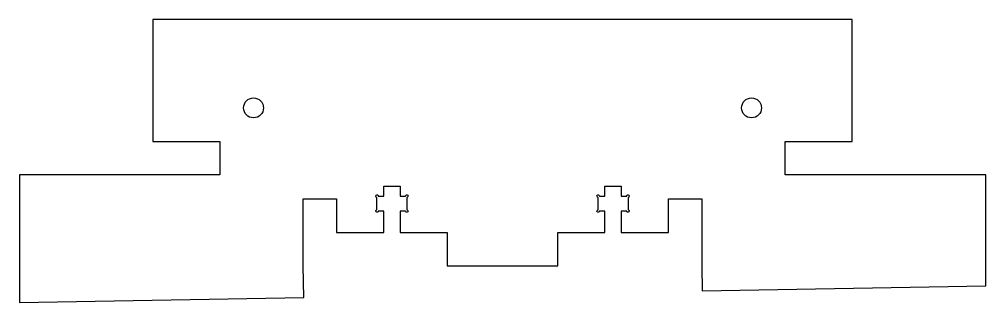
# Model space of a CAD drawing. Header units: millimetres. Extents: x -86 to 108, y -7 to 49.
import ezdxf

# ---------------------------------------------------------------- set-up
doc = ezdxf.new("R2010")
doc.units = ezdxf.units.MM

msp = doc.modelspace()

# ---------------------------------------------------------------- linework, layer by layer
msp.add_lwpolyline([(108.35, 18.28), (68.03, 18.28), (68.03, 25), (81.47, 25), (81.47, 49.5), (-59.21, 49.5), (-59.21, 25), (-45.77, 25), (-45.77, 18.28), (-86.09, 18.28), (-86.09, -7.39), (-28.86, -6.39), (-28.97, 0), (-28.97, 13.44), (-22.25, 13.44), (-22.25, 6.72), (-12.78, 6.72), (-12.78, 11), (-13.88, 11, -2.414214), (-14.13, 11.25), (-14.13, 13.75, -2.414214), (-13.88, 14), (-12.78, 14), (-12.78, 16), (-9.48, 16), (-9.48, 14), (-8.38, 14, -2.414214), (-8.13, 13.75), (-8.13, 11.25, -2.414214), (-8.38, 11), (-9.48, 11), (-9.48, 6.72), (0, 6.72), (0, 0), (22.25, 0), (22.25, 6.72), (31.73, 6.72), (31.73, 11), (30.63, 11, -2.414214), (30.38, 11.25), (30.38, 13.75, -2.414214), (30.63, 14), (31.73, 14), (31.73, 16), (35.03, 16), (35.03, 14), (36.13, 14, -2.414214), (36.38, 13.75), (36.38, 11.25, -2.414214), (36.13, 11), (35.03, 11), (35.03, 6.72), (44.51, 6.72), (44.51, 13.44), (51.23, 13.44), (51.23, 0), (51.31, -5), (108.35, -4)], format="xyb", close=True)
for centre in [(-38.97, 31.72), (61.23, 31.72)]:
    msp.add_circle(centre, 2)

doc.saveas('drawing.dxf')
